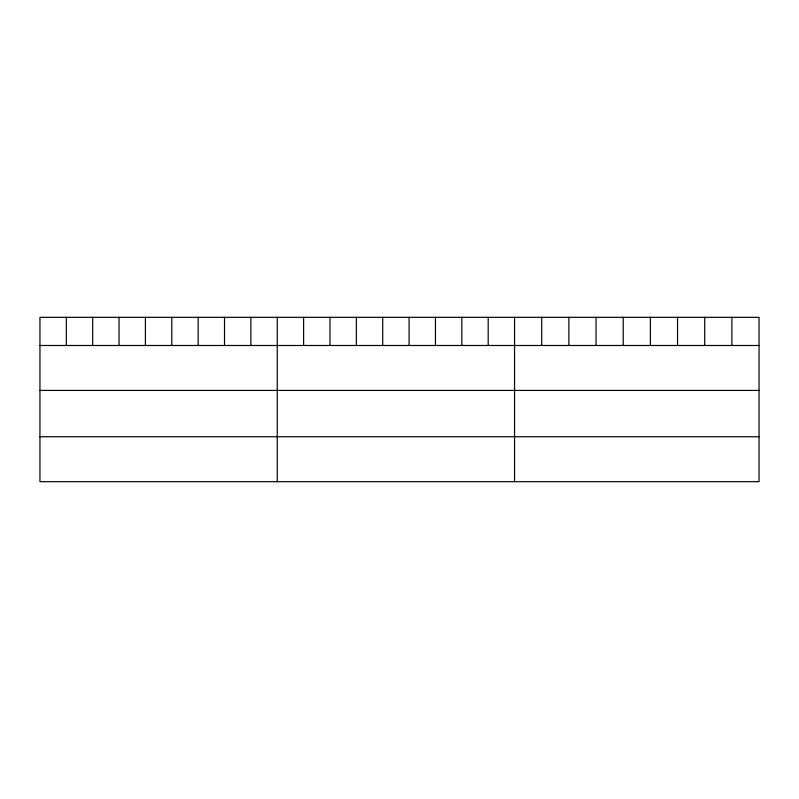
<?xml version="1.0" encoding="UTF-8"?>
<svg xmlns="http://www.w3.org/2000/svg" width="799" height="799" viewBox="0 0 799 799"><rect width="100%" height="100%" fill="white"/><g stroke="black" fill="none" stroke-linecap="round" stroke-linejoin="round"><path stroke-width="1.2" d="M759.05 345.488L759.05 481.677L39.95 481.677L39.95 317.323L759.05 317.323L759.05 345.488L39.95 345.488M39.95 390.421L759.05 390.421M39.95 436.733L759.05 436.733M731.884 317.323L731.884 345.488M704.718 317.323L704.718 345.488M677.552 317.323L677.552 345.488M650.386 317.323L650.386 345.488M623.22 317.323L623.22 345.488M596.054 317.323L596.054 345.488M568.888 317.323L568.888 345.488M541.722 317.323L541.722 345.488M514.556 317.323L514.556 481.677M488.189 317.323L488.189 345.488M461.822 317.323L461.822 345.488M435.455 317.323L435.455 345.488M409.088 317.323L409.088 345.488M382.721 317.323L382.721 345.488M356.354 317.323L356.354 345.488M329.987 317.323L329.987 345.488M303.62 317.323L303.62 345.488M277.253 317.323L277.253 481.677M250.886 317.323L250.886 345.488M224.519 317.323L224.519 345.488M198.152 317.323L198.152 345.488M171.785 317.323L171.785 345.488M145.418 317.323L145.418 345.488M119.051 317.323L119.051 345.488M92.684 317.323L92.684 345.488M66.317 317.323L66.317 345.488"/></g></svg>
